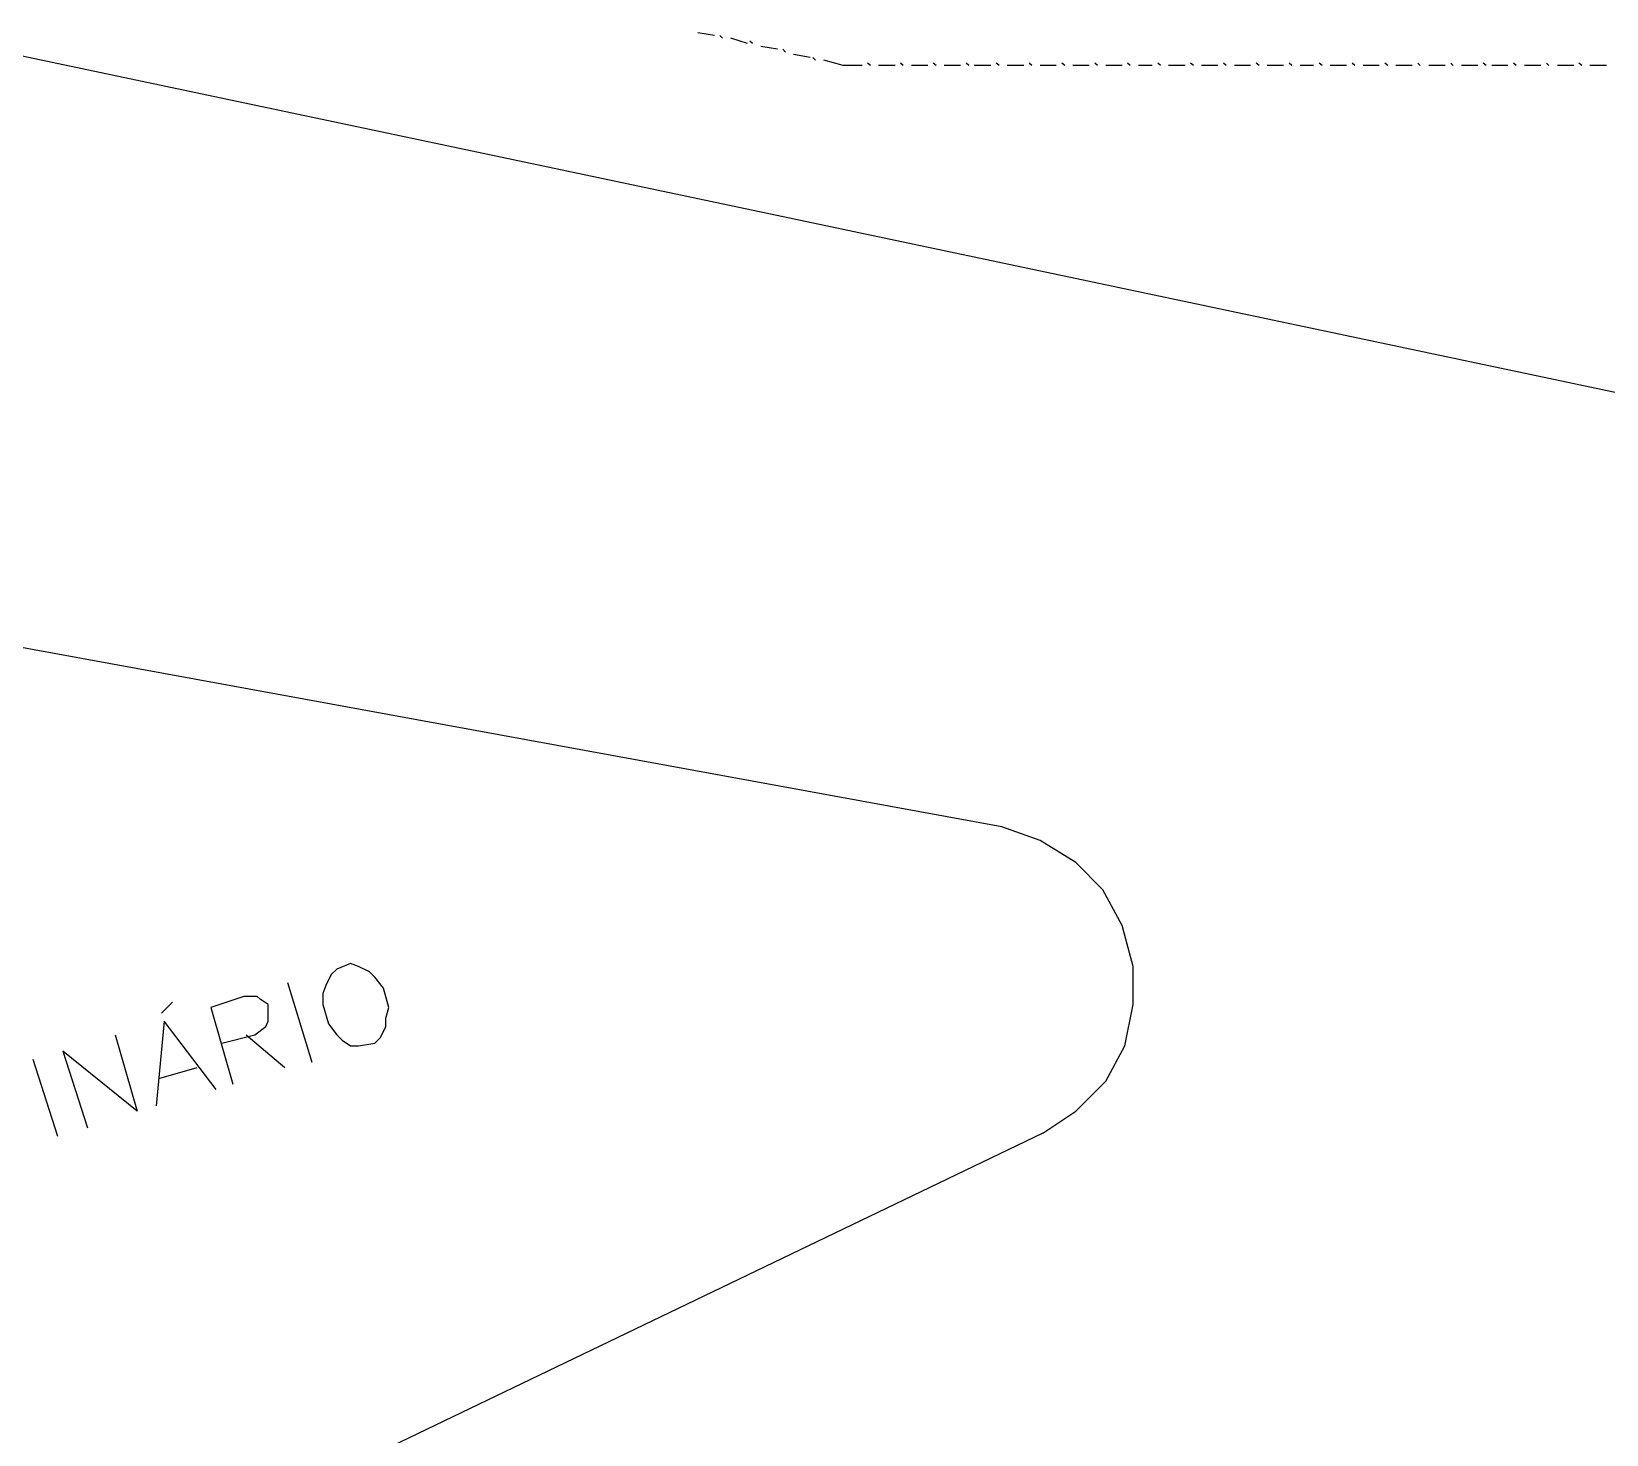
# Model space of a CAD drawing. Header units: millimetres. Extents: x -369 to -70, y -1414 to -1185.
# Drawn here: x -211.93 to -192.45, y -1376.85 to -1359.51 of the extents above; entities that cross this region are included whole.
import ezdxf

# ---------------------------------------------------------------- set-up
doc = ezdxf.new("R2010")
doc.units = ezdxf.units.MM
doc.header["$MEASUREMENT"] = 0
doc.layers.add('12', color=12, linetype='Continuous')
doc.layers.add('14', color=14, linetype='Continuous')

msp = doc.modelspace()

# ---------------------------------------------------------------- linework, layer by layer
at = {"layer": '12'}
for points in [[(-203.483, -1359.557), (-203.687, -1359.525)], [(-203.383, -1359.589), (-203.415, -1359.557)], [(-203.075, -1359.657), (-203.279, -1359.589)], [(-203.011, -1359.657), (-203.043, -1359.625)], [(-202.704, -1359.725), (-202.907, -1359.693)], [(-202.604, -1359.761), (-202.636, -1359.725)], [(-202.3, -1359.829), (-202.504, -1359.793)], [(-202.232, -1359.861), (-202.264, -1359.829)], [(-201.892, -1359.929), (-202.128, -1359.861)], [(-201.657, -1359.929), (-201.892, -1359.929)], [(-201.553, -1359.929), (-201.589, -1359.897)], [(-201.249, -1359.929), (-201.453, -1359.929)], [(-201.149, -1359.929), (-201.181, -1359.897)], [(-200.845, -1359.929), (-201.045, -1359.929)], [(-200.741, -1359.929), (-200.777, -1359.897)], [(-200.438, -1359.929), (-200.641, -1359.929)], [(-200.338, -1359.929), (-200.37, -1359.897)], [(-200.066, -1359.929), (-200.27, -1359.929)], [(-199.962, -1359.929), (-199.998, -1359.897)], [(-199.658, -1359.929), (-199.862, -1359.929)], [(-199.558, -1359.929), (-199.59, -1359.897)], [(-199.255, -1359.929), (-199.455, -1359.929)], [(-199.151, -1359.929), (-199.187, -1359.897)], [(-198.847, -1359.929), (-199.051, -1359.929)], [(-198.747, -1359.929), (-198.779, -1359.897)], [(-198.44, -1359.929), (-198.643, -1359.929)], [(-198.34, -1359.929), (-198.376, -1359.897)], [(-198.068, -1359.929), (-198.24, -1359.929)], [(-197.968, -1359.929), (-198, -1359.897)], [(-197.664, -1359.929), (-197.868, -1359.929)], [(-197.56, -1359.929), (-197.596, -1359.897)], [(-197.257, -1359.929), (-197.46, -1359.929)], [(-197.157, -1359.929), (-197.189, -1359.897)], [(-196.853, -1359.929), (-197.053, -1359.929)], [(-196.749, -1359.929), (-196.785, -1359.897)], [(-196.445, -1359.929), (-196.649, -1359.929)], [(-196.345, -1359.929), (-196.377, -1359.897)], [(-196.074, -1359.929), (-196.241, -1359.929)], [(-195.97, -1359.929), (-196.006, -1359.897)], [(-195.666, -1359.929), (-195.87, -1359.929)], [(-195.566, -1359.929), (-195.598, -1359.897)], [(-195.262, -1359.929), (-195.462, -1359.929)], [(-195.158, -1359.929), (-195.194, -1359.897)], [(-194.855, -1359.929), (-195.059, -1359.929)], [(-194.755, -1359.929), (-194.787, -1359.897)], [(-194.447, -1359.929), (-194.651, -1359.929)], [(-194.347, -1359.929), (-194.379, -1359.897)], [(-194.043, -1359.929), (-194.247, -1359.929)], [(-193.94, -1359.929), (-193.976, -1359.897)], [(-193.672, -1359.929), (-193.872, -1359.929)], [(-193.568, -1359.929), (-193.604, -1359.897)], [(-193.264, -1359.929), (-193.468, -1359.929)], [(-193.164, -1359.929), (-193.196, -1359.897)], [(-192.857, -1359.929), (-193.06, -1359.929)], [(-192.757, -1359.929), (-192.793, -1359.897)], [(-192.453, -1359.929), (-192.657, -1359.929)], [(-208.151, -1371.094), (-208.219, -1371.162), (-208.287, -1371.298), (-208.323, -1371.398), (-208.323, -1371.534), (-208.255, -1371.77), (-208.151, -1371.906), (-208.083, -1371.974), (-207.983, -1372.042), (-207.883, -1372.042), (-207.679, -1372.01), (-207.611, -1371.942), (-207.543, -1371.806), (-207.543, -1371.702), (-207.507, -1371.57), (-207.575, -1371.33), (-207.679, -1371.194), (-207.747, -1371.13), (-207.883, -1371.062), (-207.983, -1371.027), (-208.151, -1371.094)], [(-208.762, -1371.262), (-208.458, -1372.245)], [(-210.317, -1371.638), (-210.181, -1371.502)], [(-209.573, -1372.01), (-209.166, -1371.906), (-209.03, -1371.806), (-208.998, -1371.738), (-208.998, -1371.638), (-208.998, -1371.534), (-209.098, -1371.466), (-209.134, -1371.434), (-209.302, -1371.434), (-209.709, -1371.57), (-209.709, -1371.57), (-209.438, -1372.517)], [(-209.641, -1372.585), (-210.285, -1371.738), (-210.285, -1371.738), (-210.385, -1372.785)], [(-210.892, -1371.906), (-210.62, -1372.853), (-210.62, -1372.853), (-211.536, -1372.11), (-211.536, -1372.11), (-211.232, -1373.057)], [(-209.27, -1371.906), (-208.794, -1372.313)], [(-211.907, -1372.209), (-211.604, -1373.161)], [(-210.353, -1372.449), (-209.877, -1372.313)]]:
    msp.add_lwpolyline(points, dxfattribs=at)
at = {"layer": '14'}
for points in [[(-186.802, -1365.14), (-244.018, -1353.059)], [(-199.93, -1369.336), (-242.699, -1361.519)], [(-199.423, -1373.125), (-199.015, -1372.853), (-198.643, -1372.481), (-198.408, -1372.042), (-198.304, -1371.534), (-198.304, -1371.062), (-198.44, -1370.555), (-198.679, -1370.115), (-199.015, -1369.776), (-199.455, -1369.504), (-199.93, -1369.336)], [(-199.423, -1373.125), (-234.207, -1389.841)]]:
    msp.add_lwpolyline(points, dxfattribs=at)

doc.saveas('drawing.dxf')
